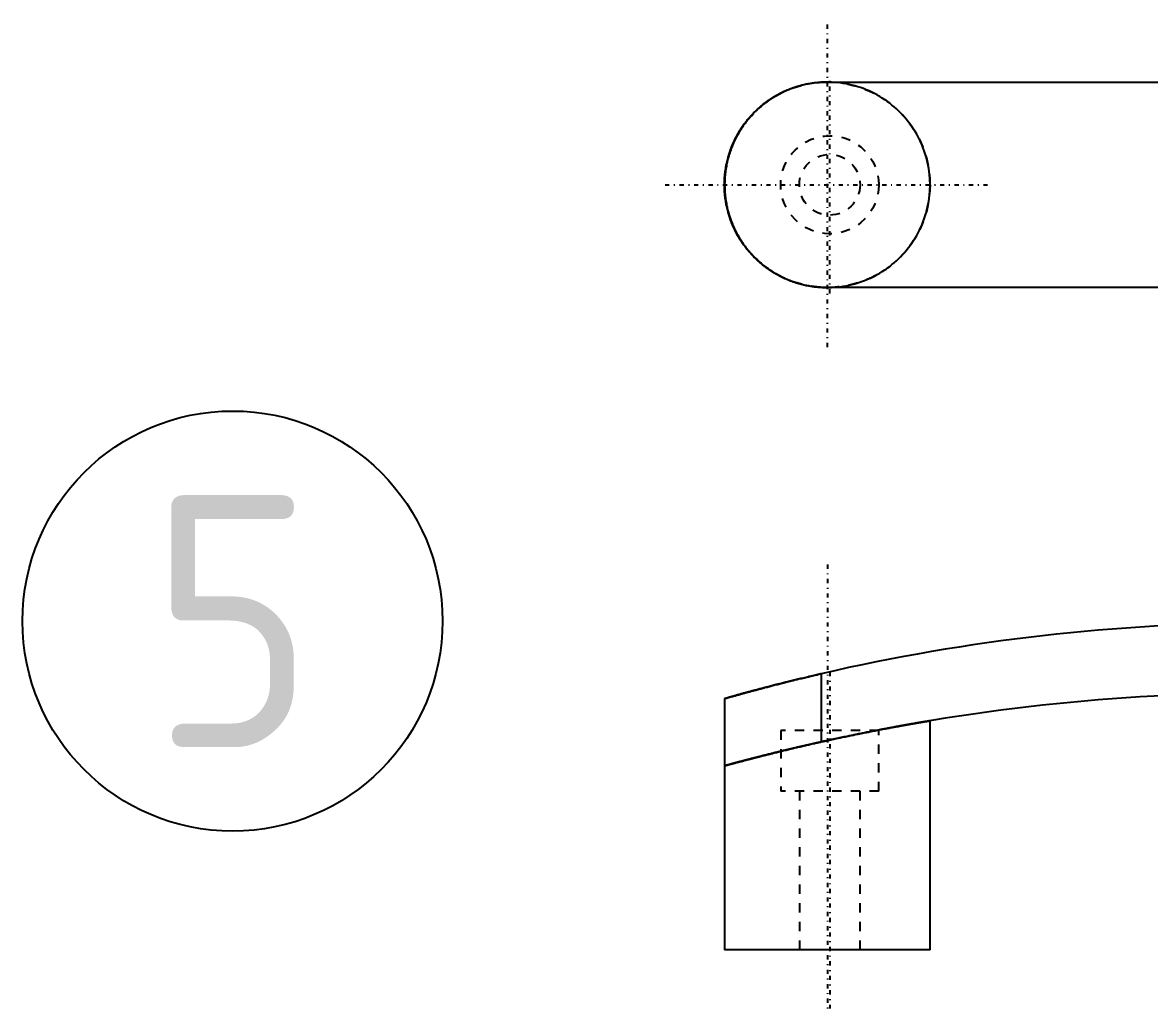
# Model space of a CAD drawing. Header units: millimetres. Extents: x 24815 to 37444, y -10619 to 6020.
# Drawn here: x 28217 to 28337.7, y 3444.5 to 3550.1 of the extents above; entities that cross this region are included whole.
import ezdxf
from ezdxf.enums import TextEntityAlignment as Align

# ---------------------------------------------------------------- set-up
doc = ezdxf.new("R2010")
doc.units = ezdxf.units.MM
doc.linetypes.add('GESTRICHELT', pattern=[2, 1, -1])
doc.linetypes.add('MITTE', pattern=[1.5, 0.45, -0.5, 0.05, -0.5])
doc.styles.get("Standard").update_dxf_attribs({"font": 'ISOCP.SHX', "bigfont": 'WHGTXT.SHX'})

msp = doc.modelspace()

# ---------------------------------------------------------------- linework, layer by layer
at = {"color": 3, "linetype": 'MITTE'}
for p, q in [((28303.17622, 3515.38096), (28303.17622, 3550.14096)), ((28303.42622, 3521.13096), (28303.42622, 3544.39096)), ((28285.79622, 3532.76096), (28320.55622, 3532.76096)), ((28303.17622, 3492.09316), (28303.17622, 3444.54156)), ((28303.42622, 3480.59316), (28303.42622, 3444.54156))]:
    msp.add_line(p, q, dxfattribs=at)
at = {"color": 7, "linetype": 'Continuous'}
for p, q in [((28302.50259, 3543.76096), (28397.84984, 3543.76096)), ((28292.17622, 3531.94837), (28292.17622, 3533.57354)), ((28397.84984, 3521.76096), (28302.50259, 3521.76096)), ((28302.50259, 3480.38751), (28302.50259, 3473.08986)), ((28292.17622, 3477.72911), (28292.17622, 3450.81736)), ((28314.17622, 3450.81736), (28314.17622, 3475.35192)), ((28314.17622, 3450.81736), (28292.17622, 3450.81736))]:
    msp.add_line(p, q, dxfattribs=at)
at = {"color": 2, "linetype": 'GESTRICHELT'}
for p, q in [((28298.17622, 3474.31736), (28298.17622, 3467.81736)), ((28308.67622, 3474.31736), (28298.17622, 3474.31736)), ((28308.67622, 3467.81736), (28308.67622, 3474.31736)), ((28308.67622, 3467.81736), (28298.17622, 3467.81736)), ((28300.17622, 3467.81736), (28300.17622, 3450.81736)), ((28306.67622, 3450.81736), (28306.67622, 3467.81736)), ((28306.67622, 3450.81736), (28300.17622, 3450.81736))]:
    msp.add_line(p, q, dxfattribs=at)
for points in [[(28303.17622, 3543.76096), (28303.10007, 3543.76069), (28302.94725, 3543.75857), (28302.79376, 3543.75431), (28302.71678, 3543.75136), (28302.63967, 3543.74786), (28302.48505, 3543.73922), (28302.32996, 3543.72836), (28302.17447, 3543.71525), (28302.01864, 3543.69988), (28301.86255, 3543.68223), (28301.78441, 3543.67255), (28301.70624, 3543.66229), (28301.54979, 3543.64005), (28301.39326, 3543.6155), (28301.23672, 3543.58862), (28301.08022, 3543.55942), (28300.92382, 3543.52788), (28300.84568, 3543.51124), (28300.76759, 3543.49401), (28300.61159, 3543.45781), (28300.45588, 3543.41928), (28300.37815, 3543.39913), (28300.30052, 3543.37841), (28300.14557, 3543.33522), (28299.99108, 3543.28972), (28299.91404, 3543.26611), (28299.83713, 3543.24191), (28299.68376, 3543.19181), (28299.53104, 3543.13943), (28299.37902, 3543.08478), (28299.22777, 3543.02788), (28299.07733, 3542.96875), (28299.00243, 3542.93836), (28298.92776, 3542.90741), (28298.77909, 3542.84387), (28298.63136, 3542.77815), (28298.48463, 3542.71028), (28298.33895, 3542.64027), (28298.19438, 3542.56816), (28298.12252, 3542.53132), (28298.05095, 3542.49398), (28297.90874, 3542.41775), (28297.76778, 3542.33951), (28297.62812, 3542.2593), (28297.48981, 3542.17716), (28297.35291, 3542.09311), (28297.28499, 3542.05038), (28297.21745, 3542.0072), (28297.08348, 3541.91948), (28296.95104, 3541.82998), (28296.82017, 3541.73874), (28296.69091, 3541.64582), (28296.56331, 3541.55126), (28296.50015, 3541.50338), (28296.43741, 3541.45511), (28296.31323, 3541.35743), (28296.19082, 3541.25826), (28296.07021, 3541.15766), (28295.95145, 3541.05569), (28295.83455, 3540.95241), (28295.77682, 3540.9003), (28295.71956, 3540.84788), (28295.60651, 3540.74215), (28295.49541, 3540.6353), (28295.44061, 3540.58146), (28295.3863, 3540.52737), (28295.27855, 3540.41777), (28295.17178, 3540.30609), (28295.11879, 3540.24947), (28295.06607, 3540.19234), (28294.96149, 3540.07657), (28294.8581, 3539.95879), (28294.75597, 3539.83905), (28294.65516, 3539.71736), (28294.55575, 3539.59378), (28294.50658, 3539.53129), (28294.45778, 3539.46833), (28294.36132, 3539.34105), (28294.26643, 3539.21198), (28294.17317, 3539.08117), (28294.08158, 3538.94864), (28293.99171, 3538.81445), (28293.94744, 3538.74675), (28293.90362, 3538.67864), (28293.81736, 3538.54125), (28293.73296, 3538.40232), (28293.65049, 3538.2619), (28293.56997, 3538.12005), (28293.49145, 3537.97682), (28293.45295, 3537.9047), (28293.41497, 3537.83225), (28293.34057, 3537.6864), (28293.26828, 3537.53932), (28293.19814, 3537.39107), (28293.13018, 3537.2417), (28293.06442, 3537.09127), (28293.03238, 3537.01568), (28293.00091, 3536.93983), (28292.93964, 3536.78742), (28292.88064, 3536.63408), (28292.82394, 3536.47986), (28292.76955, 3536.32483), (28292.7175, 3536.16905), (28292.69235, 3536.0909), (28292.6678, 3536.01258), (28292.62047, 3535.85549), (28292.57552, 3535.69783), (28292.55395, 3535.61881), (28292.53297, 3535.53968), (28292.49282, 3535.38109), (28292.45509, 3535.22214), (28292.43713, 3535.14254), (28292.41977, 3535.06288), (28292.38687, 3534.90339), (28292.35639, 3534.74372), (28292.32833, 3534.58395), (28292.30268, 3534.42413), (28292.27944, 3534.26434), (28292.26872, 3534.18448), (28292.2586, 3534.10465), (28292.24014, 3533.94512), (28292.22407, 3533.78583), (28292.21035, 3533.62684), (28292.19898, 3533.46822), (28292.18993, 3533.31005), (28292.18627, 3533.23115), (28292.18319, 3533.15239), (28292.17872, 3532.99532), (28292.17649, 3532.8389), (28292.17622, 3532.76096)], [(28292.17622, 3533.57354), (28292.18186, 3533.6465), (28292.1946, 3533.79247), (28292.20931, 3533.93846), (28292.2174, 3534.01146), (28292.22598, 3534.08444), (28292.24463, 3534.23038), (28292.26524, 3534.37623), (28292.28783, 3534.52196), (28292.3124, 3534.66753), (28292.33894, 3534.8129), (28292.35295, 3534.8855), (28292.36746, 3534.95803), (28292.39795, 3535.1029), (28292.4304, 3535.24746), (28292.46483, 3535.39167), (28292.50122, 3535.53551), (28292.53956, 3535.67893), (28292.55947, 3535.75048), (28292.57986, 3535.82191), (28292.62211, 3535.9644), (28292.66629, 3536.10639), (28292.68911, 3536.17717), (28292.71241, 3536.24782), (28292.76044, 3536.38867), (28292.8104, 3536.5289), (28292.83609, 3536.59877), (28292.86225, 3536.66847), (28292.916, 3536.80737), (28292.97163, 3536.94554), (28293.02912, 3537.08295), (28293.08847, 3537.21959), (28293.14966, 3537.3554), (28293.18094, 3537.42299), (28293.21267, 3537.49036), (28293.27749, 3537.62444), (28293.3441, 3537.7576), (28293.41249, 3537.88982), (28293.48264, 3538.02106), (28293.55453, 3538.1513), (28293.59113, 3538.21605), (28293.62816, 3538.28053), (28293.7035, 3538.40874), (28293.78056, 3538.53589), (28293.8593, 3538.66195), (28293.93971, 3538.7869), (28294.02177, 3538.91071), (28294.06341, 3538.97217), (28294.10545, 3539.03334), (28294.19073, 3539.15479), (28294.2776, 3539.275), (28294.36602, 3539.39397), (28294.45597, 3539.51165), (28294.54742, 3539.62804), (28294.59371, 3539.68573), (28294.64036, 3539.74309), (28294.73476, 3539.85679), (28294.83058, 3539.96912), (28294.92781, 3540.08004), (28295.02641, 3540.18954), (28295.12636, 3540.2976), (28295.17683, 3540.35108), (28295.22762, 3540.40419), (28295.33017, 3540.5093), (28295.43399, 3540.6129), (28295.48636, 3540.66413), (28295.53903, 3540.71498), (28295.64528, 3540.81551), (28295.75269, 3540.91448), (28295.80682, 3540.96338), (28295.86124, 3541.01188), (28295.97089, 3541.10767), (28296.08161, 3541.20185), (28296.19336, 3541.2944), (28296.30612, 3541.38531), (28296.41984, 3541.47455), (28296.47704, 3541.51854), (28296.53448, 3541.56212), (28296.65002, 3541.648), (28296.76641, 3541.73218), (28296.88361, 3541.81464), (28297.0016, 3541.89539), (28297.12032, 3541.9744), (28297.17995, 3542.01325), (28297.23975, 3542.05167), (28297.35985, 3542.1272), (28297.481, 3542.20123), (28297.60335, 3542.27384), (28297.72688, 3542.34501), (28297.85156, 3542.4147), (28297.91433, 3542.44899), (28297.97738, 3542.48291), (28298.10429, 3542.54959), (28298.23228, 3542.61472), (28298.36131, 3542.67828), (28298.49137, 3542.74024), (28298.62242, 3542.80059), (28298.68831, 3542.83015), (28298.75444, 3542.8593), (28298.88739, 3542.91635), (28299.02126, 3542.97172), (28299.156, 3543.02539), (28299.29159, 3543.07734), (28299.42801, 3543.12755), (28299.49651, 3543.15199), (28299.56522, 3543.176), (28299.70319, 3543.22269), (28299.84189, 3543.26759), (28299.91151, 3543.28936), (28299.9813, 3543.31068), (28300.12139, 3543.35196), (28300.26212, 3543.39141), (28300.33272, 3543.41045), (28300.40347, 3543.42902), (28300.5454, 3543.46477), (28300.68789, 3543.49866), (28300.83089, 3543.53067), (28300.97439, 3543.56079), (28301.11835, 3543.589), (28301.19049, 3543.6024), (28301.26273, 3543.61532), (28301.40751, 3543.63971), (28301.55265, 3543.66218), (28301.69811, 3543.68273), (28301.84387, 3543.70133), (28301.9899, 3543.71799), (28302.063, 3543.7256), (28302.13615, 3543.73271), (28302.28261, 3543.74547), (28302.42923, 3543.75628), (28302.50259, 3543.76096)], [(28303.17622, 3521.76096), (28303.32797, 3521.762), (28303.63362, 3521.77047), (28303.9417, 3521.78762), (28304.09648, 3521.79952), (28304.25168, 3521.81366), (28304.56306, 3521.84873), (28304.8753, 3521.89297), (28305.18789, 3521.94647), (28305.50034, 3522.00928), (28305.81215, 3522.08145), (28305.96766, 3522.12104), (28306.12282, 3522.16296), (28306.43188, 3522.25378), (28306.73882, 3522.35385), (28307.04318, 3522.46306), (28307.34449, 3522.5813), (28307.64235, 3522.70841), (28307.78989, 3522.77526), (28307.93642, 3522.84428), (28308.22626, 3522.98869), (28308.51144, 3523.14142), (28308.65215, 3523.22082), (28308.79155, 3523.3022), (28309.0662, 3523.47074), (28309.33501, 3523.64672), (28309.46711, 3523.7374), (28309.59762, 3523.8298), (28309.85371, 3524.01961), (28310.10294, 3524.21575), (28310.34502, 3524.4178), (28310.57965, 3524.62528), (28310.80657, 3524.83771), (28310.91706, 3524.94563), (28311.02563, 3525.05468), (28311.23942, 3525.27866), (28311.44879, 3525.51081), (28311.65318, 3525.75088), (28311.85208, 3525.9986), (28312.045, 3526.25367), (28312.13907, 3526.38386), (28312.23148, 3526.51577), (28312.41109, 3526.78458), (28312.58345, 3527.05973), (28312.74818, 3527.34085), (28312.90495, 3527.62756), (28313.05344, 3527.91941), (28313.12449, 3528.06714), (28313.19337, 3528.21598), (28313.32449, 3528.51683), (28313.44661, 3528.82154), (28313.55958, 3529.12974), (28313.66324, 3529.44097), (28313.75745, 3529.75472), (28313.80098, 3529.91238), (28313.84212, 3530.07048), (28313.91716, 3530.38773), (28313.98256, 3530.70595), (28314.03831, 3531.02461), (28314.08447, 3531.34319), (28314.1211, 3531.66114), (28314.13587, 3531.81971), (28314.14831, 3531.97791), (28314.16626, 3532.29292), (28314.17512, 3532.60564), (28314.17622, 3532.76096), (28314.17512, 3532.91628), (28314.16626, 3533.22899), (28314.14831, 3533.54401), (28314.13587, 3533.7022), (28314.1211, 3533.86077), (28314.08447, 3534.17872), (28314.03831, 3534.4973), (28313.98256, 3534.81596), (28313.91716, 3535.13418), (28313.84212, 3535.45143), (28313.80098, 3535.60953), (28313.75745, 3535.76719), (28313.66324, 3536.08094), (28313.55958, 3536.39217), (28313.44661, 3536.70038), (28313.32449, 3537.00509), (28313.19337, 3537.30593), (28313.12449, 3537.45478), (28313.05344, 3537.6025), (28312.90495, 3537.89436), (28312.74818, 3538.18106), (28312.58345, 3538.46219), (28312.41109, 3538.73734), (28312.23148, 3539.00614), (28312.13907, 3539.13805), (28312.045, 3539.26824), (28311.85208, 3539.52331), (28311.65318, 3539.77103), (28311.44879, 3540.0111), (28311.23942, 3540.24325), (28311.02563, 3540.46723), (28310.91706, 3540.57629), (28310.80657, 3540.6842), (28310.57965, 3540.89663), (28310.34502, 3541.10412), (28310.10294, 3541.30616), (28309.85371, 3541.5023), (28309.59762, 3541.69211), (28309.46711, 3541.78452), (28309.33501, 3541.87519), (28309.0662, 3542.05117), (28308.79155, 3542.21971), (28308.65215, 3542.30109), (28308.51144, 3542.38049), (28308.22626, 3542.53322), (28307.93642, 3542.67763), (28307.78989, 3542.74665), (28307.64235, 3542.8135), (28307.34449, 3542.94062), (28307.04318, 3543.05885), (28306.73882, 3543.16806), (28306.43188, 3543.26813), (28306.12282, 3543.35895), (28305.96766, 3543.40087), (28305.81215, 3543.44046), (28305.50034, 3543.51263), (28305.18789, 3543.57545), (28304.8753, 3543.62894), (28304.56306, 3543.67318), (28304.25168, 3543.70826), (28304.09648, 3543.72239), (28303.9417, 3543.73429), (28303.63362, 3543.75144), (28303.32797, 3543.75991), (28303.17622, 3543.76096)], [(28292.17622, 3532.76096), (28292.17649, 3532.68301), (28292.17872, 3532.52658), (28292.18319, 3532.36949), (28292.18627, 3532.29071), (28292.18993, 3532.2118), (28292.19899, 3532.05358), (28292.21036, 3531.89492), (28292.22409, 3531.73587), (28292.24017, 3531.57651), (28292.25864, 3531.4169), (28292.26877, 3531.33704), (28292.2795, 3531.25713), (28292.30276, 3531.09726), (28292.32843, 3530.93736), (28292.35652, 3530.7775), (28292.38703, 3530.61774), (28292.41996, 3530.45815), (28292.43734, 3530.37844), (28292.45532, 3530.29879), (28292.49309, 3530.13974), (28292.53328, 3529.98105), (28292.55428, 3529.90187), (28292.57588, 3529.8228), (28292.62087, 3529.66505), (28292.66825, 3529.50786), (28292.69283, 3529.4295), (28292.718, 3529.3513), (28292.77011, 3529.19543), (28292.82456, 3529.04032), (28292.88132, 3528.88603), (28292.94038, 3528.73261), (28293.00171, 3528.58013), (28293.03322, 3528.50425), (28293.06529, 3528.42862), (28293.13111, 3528.27813), (28293.19913, 3528.12871), (28293.26933, 3527.98041), (28293.34168, 3527.83329), (28293.41614, 3527.68741), (28293.45415, 3527.61495), (28293.49267, 3527.54282), (28293.57124, 3527.39958), (28293.6518, 3527.25773), (28293.73432, 3527.11733), (28293.81874, 3526.97843), (28293.90503, 3526.84107), (28293.94886, 3526.77298), (28293.99313, 3526.7053), (28294.08301, 3526.57117), (28294.17459, 3526.43872), (28294.26784, 3526.30798), (28294.36271, 3526.17901), (28294.45912, 3526.05184), (28294.50789, 3525.98895), (28294.55703, 3525.92651), (28294.65637, 3525.80306), (28294.75709, 3525.68153), (28294.85911, 3525.56195), (28294.96237, 3525.44435), (28295.06681, 3525.32877), (28295.11944, 3525.27174), (28295.17235, 3525.21523), (28295.27892, 3525.10376), (28295.3865, 3524.99434), (28295.44091, 3524.94015), (28295.49582, 3524.88622), (28295.60712, 3524.77918), (28295.72037, 3524.6733), (28295.77771, 3524.6208), (28295.83553, 3524.56862), (28295.95259, 3524.46522), (28296.07151, 3524.36315), (28296.19226, 3524.26247), (28296.3148, 3524.16323), (28296.43909, 3524.06549), (28296.50188, 3524.0172), (28296.5651, 3523.96931), (28296.69279, 3523.87472), (28296.82212, 3523.78179), (28296.95306, 3523.69055), (28297.08555, 3523.60105), (28297.21957, 3523.51334), (28297.28714, 3523.47017), (28297.35507, 3523.42746), (28297.49199, 3523.34344), (28297.63031, 3523.26133), (28297.76997, 3523.18116), (28297.91093, 3523.10297), (28298.05313, 3523.02679), (28298.12468, 3522.98947), (28298.19653, 3522.95266), (28298.34107, 3522.88061), (28298.48671, 3522.81066), (28298.63339, 3522.74284), (28298.78106, 3522.67718), (28298.92967, 3522.6137), (28299.00431, 3522.58279), (28299.07917, 3522.55242), (28299.22955, 3522.49335), (28299.38073, 3522.43651), (28299.53267, 3522.38191), (28299.68531, 3522.32958), (28299.83859, 3522.27953), (28299.91546, 3522.25537), (28299.99246, 3522.23177), (28300.14686, 3522.18632), (28300.30172, 3522.14318), (28300.37931, 3522.12248), (28300.45699, 3522.10235), (28300.61261, 3522.06386), (28300.76852, 3522.02769), (28300.84656, 3522.01048), (28300.92465, 3521.99386), (28301.08096, 3521.96235), (28301.23737, 3521.93317), (28301.39383, 3521.90632), (28301.55028, 3521.88179), (28301.70665, 3521.85956), (28301.78479, 3521.84931), (28301.86288, 3521.83964), (28302.01891, 3521.82201), (28302.17468, 3521.80665), (28302.33011, 3521.79355), (28302.48515, 3521.78269), (28302.63973, 3521.77405), (28302.71683, 3521.77055), (28302.79379, 3521.76761), (28302.94726, 3521.76334), (28303.10007, 3521.76122), (28303.17622, 3521.76096)], [(28302.50259, 3521.76096), (28302.42923, 3521.76563), (28302.28261, 3521.77644), (28302.13615, 3521.7892), (28302.063, 3521.79632), (28301.9899, 3521.80392), (28301.84387, 3521.82058), (28301.69811, 3521.83919), (28301.55265, 3521.85973), (28301.40751, 3521.8822), (28301.26273, 3521.9066), (28301.19049, 3521.91951), (28301.11835, 3521.93291), (28300.97439, 3521.96113), (28300.83089, 3521.99125), (28300.68789, 3522.02325), (28300.5454, 3522.05714), (28300.40347, 3522.09289), (28300.33272, 3522.11146), (28300.26212, 3522.1305), (28300.12139, 3522.16995), (28299.9813, 3522.21123), (28299.91151, 3522.23255), (28299.84189, 3522.25433), (28299.70319, 3522.29923), (28299.56522, 3522.34591), (28299.49651, 3522.36992), (28299.42801, 3522.39437), (28299.29159, 3522.44458), (28299.156, 3522.49653), (28299.02126, 3522.55019), (28298.88739, 3522.60556), (28298.75444, 3522.66261), (28298.68831, 3522.69176), (28298.62242, 3522.72132), (28298.49137, 3522.78167), (28298.36131, 3522.84363), (28298.23228, 3522.9072), (28298.10429, 3522.97233), (28297.97738, 3523.03901), (28297.91433, 3523.07292), (28297.85156, 3523.10721), (28297.72688, 3523.17691), (28297.60335, 3523.24807), (28297.481, 3523.32069), (28297.35985, 3523.39472), (28297.23975, 3523.47025), (28297.17995, 3523.50866), (28297.12032, 3523.54751), (28297.0016, 3523.62653), (28296.88361, 3523.70727), (28296.76641, 3523.78974), (28296.65002, 3523.87391), (28296.53448, 3523.95979), (28296.47704, 3524.00337), (28296.41984, 3524.04736), (28296.30612, 3524.13661), (28296.19336, 3524.22751), (28296.08161, 3524.32006), (28295.97089, 3524.41424), (28295.86124, 3524.51004), (28295.80682, 3524.55853), (28295.75269, 3524.60743), (28295.64528, 3524.7064), (28295.53903, 3524.80694), (28295.48636, 3524.85778), (28295.43399, 3524.90901), (28295.33017, 3525.01261), (28295.22762, 3525.11772), (28295.17683, 3525.17083), (28295.12636, 3525.22431), (28295.02641, 3525.33237), (28294.92781, 3525.44187), (28294.83058, 3525.55279), (28294.73476, 3525.66512), (28294.64036, 3525.77882), (28294.59371, 3525.83618), (28294.54742, 3525.89388), (28294.45597, 3526.01026), (28294.36602, 3526.12795), (28294.2776, 3526.24691), (28294.19073, 3526.36713), (28294.10545, 3526.48857), (28294.06341, 3526.54974), (28294.02177, 3526.61121), (28293.93971, 3526.73501), (28293.8593, 3526.85996), (28293.78056, 3526.98603), (28293.7035, 3527.11317), (28293.62816, 3527.24138), (28293.59113, 3527.30587), (28293.55453, 3527.37061), (28293.48264, 3527.50085), (28293.41249, 3527.63209), (28293.3441, 3527.76431), (28293.27749, 3527.89748), (28293.21267, 3528.03155), (28293.18094, 3528.09893), (28293.14966, 3528.16651), (28293.08847, 3528.30233), (28293.02912, 3528.43896), (28292.97163, 3528.57638), (28292.916, 3528.71455), (28292.86225, 3528.85344), (28292.83609, 3528.92314), (28292.8104, 3528.99302), (28292.76044, 3529.13325), (28292.71241, 3529.27409), (28292.68911, 3529.34474), (28292.66629, 3529.41553), (28292.62211, 3529.55751), (28292.57986, 3529.7), (28292.55947, 3529.77143), (28292.53956, 3529.84298), (28292.50122, 3529.9864), (28292.46483, 3530.13024), (28292.4304, 3530.27445), (28292.39795, 3530.41901), (28292.36746, 3530.56388), (28292.35295, 3530.63641), (28292.33894, 3530.70902), (28292.3124, 3530.85439), (28292.28783, 3530.99995), (28292.26524, 3531.14568), (28292.24463, 3531.29153), (28292.22598, 3531.43747), (28292.2174, 3531.51046), (28292.20931, 3531.58345), (28292.1946, 3531.72944), (28292.18186, 3531.87541), (28292.17622, 3531.94837)], [(28292.17622, 3477.72911), (28292.18183, 3477.7307), (28292.19453, 3477.73432), (28292.20921, 3477.73849), (28292.21729, 3477.74079), (28292.22588, 3477.74322), (28292.24454, 3477.74853), (28292.2652, 3477.7544), (28292.28788, 3477.76084), (28292.31258, 3477.76784), (28292.3393, 3477.77542), (28292.35342, 3477.77942), (28292.36804, 3477.78357), (28292.3988, 3477.79229), (28292.43159, 3477.80157), (28292.4664, 3477.81142), (28292.50322, 3477.82183), (28292.54205, 3477.83281), (28292.56222, 3477.83851), (28292.58289, 3477.84434), (28292.62572, 3477.85643), (28292.67054, 3477.86906), (28292.69369, 3477.87558), (28292.71732, 3477.88224), (28292.76607, 3477.89596), (28292.81676, 3477.91021), (28292.84283, 3477.91754), (28292.86937, 3477.92499), (28292.9239, 3477.94029), (28292.98032, 3477.95611), (28293.03861, 3477.97243), (28293.09877, 3477.98926), (28293.16077, 3478.00658), (28293.19246, 3478.01543), (28293.2246, 3478.0244), (28293.29022, 3478.04268), (28293.35761, 3478.06144), (28293.42674, 3478.08066), (28293.49758, 3478.10033), (28293.57011, 3478.12044), (28293.607, 3478.13066), (28293.64429, 3478.14098), (28293.72009, 3478.16194), (28293.79748, 3478.1833), (28293.87641, 3478.20506), (28293.95686, 3478.2272), (28294.03878, 3478.24972), (28294.08029, 3478.26111), (28294.12214, 3478.27259), (28294.2069, 3478.29581), (28294.29302, 3478.31936), (28294.38045, 3478.34323), (28294.46916, 3478.36741), (28294.55908, 3478.39188), (28294.60449, 3478.40422), (28294.65019, 3478.41663), (28294.74242, 3478.44164), (28294.83574, 3478.46689), (28294.93008, 3478.49238), (28295.0254, 3478.51809), (28295.12165, 3478.54399), (28295.1701, 3478.55702), (28295.21877, 3478.57009), (28295.3167, 3478.59635), (28295.41577, 3478.62286), (28295.46593, 3478.63627), (28295.5165, 3478.64977), (28295.61886, 3478.67706), (28295.72283, 3478.70472), (28295.77542, 3478.71869), (28295.8284, 3478.73274), (28295.93554, 3478.76113), (28296.04422, 3478.78986), (28296.15442, 3478.81893), (28296.26611, 3478.84834), (28296.37927, 3478.87806), (28296.4364, 3478.89303), (28296.49387, 3478.90809), (28296.60988, 3478.93842), (28296.72727, 3478.96904), (28296.84601, 3478.99994), (28296.96607, 3479.0311), (28297.08742, 3479.06253), (28297.14857, 3479.07834), (28297.21003, 3479.0942), (28297.33386, 3479.12612), (28297.45889, 3479.15826), (28297.58507, 3479.19061), (28297.71238, 3479.22317), (28297.84077, 3479.25592), (28297.90537, 3479.27236), (28297.97022, 3479.28885), (28298.10068, 3479.32195), (28298.23211, 3479.35522), (28298.36448, 3479.38862), (28298.49775, 3479.42217), (28298.63188, 3479.45583), (28298.69925, 3479.47271), (28298.76682, 3479.48961), (28298.90254, 3479.52349), (28299.03901, 3479.55746), (28299.17621, 3479.59151), (28299.31409, 3479.62563), (28299.45262, 3479.65982), (28299.52211, 3479.67693), (28299.59175, 3479.69405), (28299.73143, 3479.72832), (28299.87164, 3479.76262), (28299.94192, 3479.77977), (28300.01231, 3479.79693), (28300.15341, 3479.83124), (28300.29489, 3479.86554), (28300.36576, 3479.88269), (28300.43671, 3479.89982), (28300.57882, 3479.93407), (28300.72117, 3479.96827), (28300.86373, 3480.00242), (28301.00644, 3480.0365), (28301.14926, 3480.0705), (28301.2207, 3480.08747), (28301.29215, 3480.10441), (28301.43505, 3480.13822), (28301.57793, 3480.17192), (28301.72073, 3480.2055), (28301.8634, 3480.23895), (28302.0059, 3480.27225), (28302.07707, 3480.28884), (28302.14818, 3480.30539), (28302.29019, 3480.33837), (28302.43188, 3480.37118), (28302.50259, 3480.38751)], [(28303.17622, 3473.23828), (28303.252, 3473.25483), (28303.40413, 3473.28799), (28303.55696, 3473.32119), (28303.63362, 3473.33779), (28303.71043, 3473.35441), (28303.86448, 3473.38763), (28304.01903, 3473.42086), (28304.17404, 3473.45406), (28304.32942, 3473.48723), (28304.48511, 3473.52034), (28304.56306, 3473.53688), (28304.64106, 3473.55339), (28304.79718, 3473.58636), (28304.95343, 3473.61924), (28305.10974, 3473.65201), (28305.26604, 3473.68466), (28305.42227, 3473.71718), (28305.50034, 3473.73339), (28305.57837, 3473.74956), (28305.73428, 3473.78178), (28305.88994, 3473.81382), (28305.96766, 3473.82978), (28306.04529, 3473.84569), (28306.20026, 3473.87736), (28306.35479, 3473.90883), (28306.43188, 3473.92449), (28306.50883, 3473.94009), (28306.66231, 3473.97111), (28306.81517, 3474.0019), (28306.96736, 3474.03244), (28307.11881, 3474.06272), (28307.26947, 3474.09273), (28307.34449, 3474.10764), (28307.41929, 3474.12247), (28307.56823, 3474.15193), (28307.71624, 3474.18109), (28307.86328, 3474.20996), (28308.00929, 3474.23853), (28308.15422, 3474.26678), (28308.22626, 3474.28079), (28308.298, 3474.29471), (28308.4406, 3474.32231), (28308.58196, 3474.34957), (28308.72202, 3474.3765), (28308.86074, 3474.40306), (28308.99807, 3474.42928), (28309.0662, 3474.44225), (28309.13397, 3474.45513), (28309.26837, 3474.48061), (28309.40126, 3474.50571), (28309.53257, 3474.53044), (28309.66227, 3474.55478), (28309.79032, 3474.57873), (28309.85371, 3474.59056), (28309.91667, 3474.60229), (28310.0413, 3474.62545), (28310.16415, 3474.6482), (28310.28519, 3474.67056), (28310.40438, 3474.6925), (28310.5217, 3474.71403), (28310.57965, 3474.72464), (28310.63711, 3474.73515), (28310.75057, 3474.75585), (28310.86206, 3474.77613), (28310.91706, 3474.78611), (28310.97155, 3474.79598), (28311.07946, 3474.8155), (28311.18637, 3474.83478), (28311.23942, 3474.84432), (28311.2922, 3474.85381), (28311.39689, 3474.87258), (28311.50037, 3474.89109), (28311.60257, 3474.90931), (28311.70344, 3474.92725), (28311.80289, 3474.94489), (28311.85208, 3474.9536), (28311.90089, 3474.96223), (28311.99735, 3474.97925), (28312.09224, 3474.99595), (28312.18548, 3475.01232), (28312.27704, 3475.02835), (28312.36685, 3475.04404), (28312.41109, 3475.05175), (28312.45488, 3475.05937), (28312.54106, 3475.07436), (28312.62536, 3475.08898), (28312.70773, 3475.10323), (28312.78813, 3475.11711), (28312.86652, 3475.13061), (28312.90495, 3475.13722), (28312.94286, 3475.14374), (28313.01711, 3475.15647), (28313.08923, 3475.16882), (28313.1592, 3475.18077), (28313.22698, 3475.19233), (28313.29254, 3475.20349), (28313.32449, 3475.20892), (28313.35587, 3475.21425), (28313.41693, 3475.22461), (28313.47572, 3475.23456), (28313.53221, 3475.24411), (28313.58638, 3475.25326), (28313.63821, 3475.26199), (28313.66324, 3475.26621), (28313.68769, 3475.27032), (28313.73479, 3475.27824), (28313.77952, 3475.28575), (28313.80098, 3475.28935), (28313.82185, 3475.29284), (28313.86178, 3475.29953), (28313.8993, 3475.30581), (28313.91716, 3475.30879), (28313.93441, 3475.31167), (28313.96711, 3475.31713), (28313.9974, 3475.32218), (28314.02528, 3475.32683), (28314.05075, 3475.33107), (28314.07383, 3475.33491), (28314.08447, 3475.33668), (28314.09452, 3475.33835), (28314.11283, 3475.3414), (28314.12878, 3475.34405), (28314.14238, 3475.34631), (28314.15366, 3475.34818), (28314.16263, 3475.34967), (28314.16626, 3475.35027), (28314.16932, 3475.35078), (28314.17375, 3475.35151), (28314.17595, 3475.35188), (28314.17622, 3475.35192)], [(28314.17622, 3475.35192), (28314.17595, 3475.35188), (28314.17375, 3475.35151), (28314.16932, 3475.35078), (28314.16626, 3475.35027), (28314.16263, 3475.34967), (28314.15366, 3475.34818), (28314.14238, 3475.34631), (28314.12878, 3475.34405), (28314.11283, 3475.3414), (28314.09452, 3475.33835), (28314.08447, 3475.33668), (28314.07383, 3475.33491), (28314.05075, 3475.33107), (28314.02528, 3475.32683), (28313.9974, 3475.32218), (28313.96711, 3475.31713), (28313.93441, 3475.31167), (28313.91716, 3475.30879), (28313.8993, 3475.30581), (28313.86178, 3475.29953), (28313.82185, 3475.29284), (28313.80098, 3475.28935), (28313.77952, 3475.28575), (28313.73479, 3475.27824), (28313.68769, 3475.27032), (28313.66324, 3475.26621), (28313.63821, 3475.26199), (28313.58638, 3475.25326), (28313.53221, 3475.24411), (28313.47572, 3475.23456), (28313.41693, 3475.22461), (28313.35587, 3475.21425), (28313.32449, 3475.20892), (28313.29254, 3475.20349), (28313.22698, 3475.19233), (28313.1592, 3475.18077), (28313.08923, 3475.16882), (28313.01711, 3475.15647), (28312.94286, 3475.14374), (28312.90495, 3475.13722), (28312.86652, 3475.13061), (28312.78813, 3475.11711), (28312.70773, 3475.10323), (28312.62536, 3475.08898), (28312.54106, 3475.07436), (28312.45488, 3475.05937), (28312.41109, 3475.05175), (28312.36685, 3475.04404), (28312.27704, 3475.02835), (28312.18548, 3475.01232), (28312.09224, 3474.99595), (28311.99735, 3474.97925), (28311.90089, 3474.96223), (28311.85208, 3474.9536), (28311.80289, 3474.94489), (28311.70344, 3474.92725), (28311.60257, 3474.90931), (28311.50037, 3474.89109), (28311.39689, 3474.87258), (28311.2922, 3474.85381), (28311.23942, 3474.84432), (28311.18637, 3474.83478), (28311.07946, 3474.8155), (28310.97155, 3474.79598), (28310.91706, 3474.78611), (28310.86206, 3474.77613), (28310.75057, 3474.75585), (28310.63711, 3474.73515), (28310.57965, 3474.72464), (28310.5217, 3474.71403), (28310.40438, 3474.6925), (28310.28519, 3474.67056), (28310.16415, 3474.6482), (28310.0413, 3474.62545), (28309.91667, 3474.60229), (28309.85371, 3474.59056), (28309.79032, 3474.57873), (28309.66227, 3474.55478), (28309.53257, 3474.53044), (28309.40126, 3474.50571), (28309.26837, 3474.48061), (28309.13397, 3474.45513), (28309.0662, 3474.44225), (28308.99807, 3474.42928), (28308.86074, 3474.40306), (28308.72202, 3474.3765), (28308.58196, 3474.34957), (28308.4406, 3474.32231), (28308.298, 3474.29471), (28308.22626, 3474.28079), (28308.15422, 3474.26678), (28308.00929, 3474.23853), (28307.86328, 3474.20996), (28307.71624, 3474.18109), (28307.56823, 3474.15193), (28307.41929, 3474.12247), (28307.34449, 3474.10764), (28307.26947, 3474.09273), (28307.11881, 3474.06272), (28306.96736, 3474.03244), (28306.81517, 3474.0019), (28306.66231, 3473.97111), (28306.50883, 3473.94009), (28306.43188, 3473.92449), (28306.35479, 3473.90883), (28306.20026, 3473.87736), (28306.04529, 3473.84569), (28305.96766, 3473.82978), (28305.88994, 3473.81382), (28305.73428, 3473.78178), (28305.57837, 3473.74956), (28305.50034, 3473.73339), (28305.42227, 3473.71718), (28305.26604, 3473.68466), (28305.10974, 3473.65201), (28304.95343, 3473.61924), (28304.79718, 3473.58636), (28304.64106, 3473.55339), (28304.56306, 3473.53688), (28304.48511, 3473.52034), (28304.32942, 3473.48723), (28304.17404, 3473.45406), (28304.01903, 3473.42086), (28303.86448, 3473.38763), (28303.71043, 3473.35441), (28303.63362, 3473.33779), (28303.55696, 3473.32119), (28303.40413, 3473.28799), (28303.252, 3473.25483), (28303.17622, 3473.23828)], [(28292.17622, 3470.53423), (28292.17649, 3470.53431), (28292.17872, 3470.53491), (28292.18319, 3470.53614), (28292.18627, 3470.53698), (28292.18993, 3470.53798), (28292.19899, 3470.54045), (28292.21036, 3470.54356), (28292.22409, 3470.54731), (28292.24017, 3470.5517), (28292.25864, 3470.55674), (28292.26877, 3470.5595), (28292.2795, 3470.56243), (28292.30276, 3470.56877), (28292.32843, 3470.57577), (28292.35652, 3470.58343), (28292.38703, 3470.59173), (28292.41996, 3470.6007), (28292.43734, 3470.60542), (28292.45532, 3470.61031), (28292.49309, 3470.62058), (28292.53328, 3470.6315), (28292.55428, 3470.6372), (28292.57588, 3470.64306), (28292.62087, 3470.65526), (28292.66825, 3470.66809), (28292.69283, 3470.67475), (28292.718, 3470.68156), (28292.77011, 3470.69565), (28292.82456, 3470.71036), (28292.88132, 3470.72568), (28292.94038, 3470.7416), (28293.00171, 3470.75812), (28293.03322, 3470.7666), (28293.06529, 3470.77522), (28293.13111, 3470.7929), (28293.19913, 3470.81115), (28293.26933, 3470.82996), (28293.34168, 3470.84932), (28293.41614, 3470.86922), (28293.45415, 3470.87937), (28293.49267, 3470.88964), (28293.57124, 3470.91058), (28293.6518, 3470.93201), (28293.73432, 3470.95393), (28293.81874, 3470.97632), (28293.90503, 3470.99917), (28293.94886, 3471.01076), (28293.99313, 3471.02246), (28294.08301, 3471.04618), (28294.17459, 3471.07031), (28294.26784, 3471.09484), (28294.36271, 3471.11974), (28294.45912, 3471.145), (28294.50789, 3471.15776), (28294.55703, 3471.17061), (28294.65637, 3471.19654), (28294.75709, 3471.22279), (28294.85911, 3471.24932), (28294.96237, 3471.27612), (28295.06681, 3471.30317), (28295.11944, 3471.31678), (28295.17235, 3471.33045), (28295.27892, 3471.35794), (28295.3865, 3471.38563), (28295.44091, 3471.39961), (28295.49582, 3471.41371), (28295.60712, 3471.44224), (28295.72037, 3471.4712), (28295.77771, 3471.48584), (28295.83553, 3471.50059), (28295.95259, 3471.5304), (28296.07151, 3471.5606), (28296.19226, 3471.5912), (28296.3148, 3471.62218), (28296.43909, 3471.65353), (28296.50188, 3471.66934), (28296.5651, 3471.68523), (28296.69279, 3471.71727), (28296.82212, 3471.74965), (28296.95306, 3471.78234), (28297.08555, 3471.81533), (28297.21957, 3471.84861), (28297.28714, 3471.86535), (28297.35507, 3471.88217), (28297.49199, 3471.91599), (28297.63031, 3471.95005), (28297.76997, 3471.98436), (28297.91093, 3472.01888), (28298.05313, 3472.05361), (28298.12468, 3472.07105), (28298.19653, 3472.08853), (28298.34107, 3472.12362), (28298.48671, 3472.15888), (28298.63339, 3472.19428), (28298.78106, 3472.22981), (28298.92967, 3472.26546), (28299.00431, 3472.28333), (28299.07917, 3472.30122), (28299.22955, 3472.33707), (28299.38073, 3472.373), (28299.53267, 3472.409), (28299.68531, 3472.44505), (28299.83859, 3472.48114), (28299.91546, 3472.49919), (28299.99246, 3472.51725), (28300.14686, 3472.55336), (28300.30172, 3472.58946), (28300.37931, 3472.60751), (28300.45699, 3472.62555), (28300.61261, 3472.66159), (28300.76852, 3472.69758), (28300.84656, 3472.71555), (28300.92465, 3472.73351), (28301.08096, 3472.76935), (28301.23737, 3472.8051), (28301.39383, 3472.84074), (28301.55028, 3472.87625), (28301.70665, 3472.91163), (28301.78479, 3472.92926), (28301.86288, 3472.94686), (28302.01891, 3472.98192), (28302.17468, 3473.01681), (28302.33011, 3473.0515), (28302.48515, 3473.08599), (28302.63973, 3473.12025), (28302.71683, 3473.1373), (28302.79379, 3473.15429), (28302.94726, 3473.18808), (28303.10007, 3473.22161), (28303.17622, 3473.23828)], [(28303.17622, 3473.23828), (28303.10007, 3473.22161), (28302.94725, 3473.18808), (28302.79376, 3473.15428), (28302.71678, 3473.13729), (28302.63967, 3473.12024), (28302.48505, 3473.08596), (28302.32996, 3473.05147), (28302.17447, 3473.01676), (28302.01864, 3472.98186), (28301.86255, 3472.94678), (28301.78441, 3472.92918), (28301.70624, 3472.91154), (28301.54979, 3472.87614), (28301.39326, 3472.84061), (28301.23672, 3472.80495), (28301.08022, 3472.76918), (28300.92382, 3472.73332), (28300.84568, 3472.71535), (28300.76759, 3472.69737), (28300.61159, 3472.66136), (28300.45588, 3472.62529), (28300.37815, 3472.60724), (28300.30052, 3472.58919), (28300.14557, 3472.55306), (28299.99108, 3472.51692), (28299.91404, 3472.49886), (28299.83713, 3472.48079), (28299.68376, 3472.44469), (28299.53104, 3472.40862), (28299.37902, 3472.3726), (28299.22777, 3472.33665), (28299.07733, 3472.30078), (28299.00243, 3472.28288), (28298.92776, 3472.26501), (28298.77909, 3472.22934), (28298.63136, 3472.19379), (28298.48463, 3472.15838), (28298.33895, 3472.12311), (28298.19438, 3472.088), (28298.12252, 3472.07052), (28298.05095, 3472.05308), (28297.90874, 3472.01834), (28297.76778, 3471.98382), (28297.62812, 3471.94951), (28297.48981, 3471.91545), (28297.35291, 3471.88163), (28297.28499, 3471.86482), (28297.21745, 3471.84808), (28297.08348, 3471.81481), (28296.95104, 3471.78183), (28296.82017, 3471.74916), (28296.69091, 3471.7168), (28296.56331, 3471.68478), (28296.50015, 3471.6689), (28296.43741, 3471.65311), (28296.31323, 3471.62179), (28296.19082, 3471.59084), (28296.07021, 3471.56027), (28295.95145, 3471.5301), (28295.83455, 3471.50034), (28295.77682, 3471.48562), (28295.71956, 3471.471), (28295.60651, 3471.44208), (28295.49541, 3471.41361), (28295.44061, 3471.39954), (28295.3863, 3471.38558), (28295.27855, 3471.35784), (28295.17178, 3471.3303), (28295.11879, 3471.31661), (28295.06607, 3471.30297), (28294.96149, 3471.27589), (28294.8581, 3471.24905), (28294.75597, 3471.22249), (28294.65516, 3471.19623), (28294.55575, 3471.17028), (28294.50658, 3471.15742), (28294.45778, 3471.14465), (28294.36132, 3471.11938), (28294.26643, 3471.09447), (28294.17317, 3471.06994), (28294.08158, 3471.04581), (28293.99171, 3471.02209), (28293.94744, 3471.01039), (28293.90362, 3470.9988), (28293.81736, 3470.97596), (28293.73296, 3470.95357), (28293.65049, 3470.93166), (28293.56997, 3470.91024), (28293.49145, 3470.88932), (28293.45295, 3470.87905), (28293.41497, 3470.86891), (28293.34057, 3470.84903), (28293.26828, 3470.82968), (28293.19814, 3470.81089), (28293.13018, 3470.79265), (28293.06442, 3470.77499), (28293.03238, 3470.76637), (28293.00091, 3470.7579), (28292.93964, 3470.7414), (28292.88064, 3470.7255), (28292.82394, 3470.71019), (28292.76955, 3470.6955), (28292.7175, 3470.68142), (28292.69235, 3470.67462), (28292.6678, 3470.66797), (28292.62047, 3470.65515), (28292.57552, 3470.64296), (28292.55395, 3470.63711), (28292.53297, 3470.63141), (28292.49282, 3470.62051), (28292.45509, 3470.61025), (28292.43713, 3470.60537), (28292.41977, 3470.60065), (28292.38687, 3470.59169), (28292.35639, 3470.58339), (28292.32833, 3470.57575), (28292.30268, 3470.56875), (28292.27944, 3470.56241), (28292.26872, 3470.55949), (28292.2586, 3470.55673), (28292.24014, 3470.55169), (28292.22407, 3470.5473), (28292.21035, 3470.54356), (28292.19898, 3470.54045), (28292.18993, 3470.53798), (28292.18627, 3470.53698), (28292.18319, 3470.53614), (28292.17872, 3470.53491), (28292.17649, 3470.53431), (28292.17622, 3470.53423)], [(28292.17622, 3470.53423), (28292.18186, 3470.53577), (28292.1946, 3470.53925), (28292.20931, 3470.54327), (28292.2174, 3470.54548), (28292.22598, 3470.54783), (28292.24463, 3470.55292), (28292.26524, 3470.55854), (28292.28783, 3470.5647), (28292.3124, 3470.5714), (28292.33894, 3470.57864), (28292.35295, 3470.58245), (28292.36746, 3470.58641), (28292.39795, 3470.59471), (28292.4304, 3470.60354), (28292.46483, 3470.6129), (28292.50122, 3470.62279), (28292.53956, 3470.6332), (28292.55947, 3470.6386), (28292.57986, 3470.64414), (28292.62211, 3470.65559), (28292.66629, 3470.66756), (28292.68911, 3470.67374), (28292.71241, 3470.68005), (28292.76044, 3470.69304), (28292.8104, 3470.70654), (28292.83609, 3470.71348), (28292.86225, 3470.72054), (28292.916, 3470.73503), (28292.97163, 3470.75002), (28293.02912, 3470.76549), (28293.08847, 3470.78145), (28293.14966, 3470.79788), (28293.18094, 3470.80627), (28293.21267, 3470.81478), (28293.27749, 3470.83215), (28293.3441, 3470.84997), (28293.41249, 3470.86825), (28293.48264, 3470.88697), (28293.55453, 3470.90613), (28293.59113, 3470.91587), (28293.62816, 3470.92573), (28293.7035, 3470.94575), (28293.78056, 3470.9662), (28293.8593, 3470.98707), (28293.93971, 3471.00835), (28294.02177, 3471.03003), (28294.06341, 3471.04101), (28294.10545, 3471.0521), (28294.19073, 3471.07456), (28294.2776, 3471.0974), (28294.36602, 3471.12061), (28294.45597, 3471.14418), (28294.54742, 3471.1681), (28294.59371, 3471.18019), (28294.64036, 3471.19237), (28294.73476, 3471.21697), (28294.83058, 3471.2419), (28294.92781, 3471.26715), (28295.02641, 3471.29271), (28295.12636, 3471.31856), (28295.17683, 3471.3316), (28295.22762, 3471.34471), (28295.33017, 3471.37114), (28295.43399, 3471.39783), (28295.48636, 3471.41128), (28295.53903, 3471.42479), (28295.64528, 3471.45201), (28295.75269, 3471.47946), (28295.80682, 3471.49327), (28295.86124, 3471.50714), (28295.97089, 3471.53505), (28296.08161, 3471.56317), (28296.19336, 3471.59148), (28296.30612, 3471.61999), (28296.41984, 3471.64868), (28296.47704, 3471.66309), (28296.53448, 3471.67754), (28296.65002, 3471.70655), (28296.76641, 3471.73571), (28296.88361, 3471.76501), (28297.0016, 3471.79443), (28297.12032, 3471.82397), (28297.17995, 3471.83878), (28297.23975, 3471.85361), (28297.35985, 3471.88335), (28297.481, 3471.91327), (28297.60335, 3471.94342), (28297.72688, 3471.97378), (28297.85156, 3472.00435), (28297.91433, 3472.01971), (28297.97738, 3472.03512), (28298.10429, 3472.06608), (28298.23228, 3472.09722), (28298.36131, 3472.12853), (28298.49137, 3472.16001), (28298.62242, 3472.19164), (28298.68831, 3472.20751), (28298.75444, 3472.22342), (28298.88739, 3472.25533), (28299.02126, 3472.28738), (28299.156, 3472.31955), (28299.29159, 3472.35183), (28299.42801, 3472.38422), (28299.49651, 3472.40045), (28299.56522, 3472.4167), (28299.70319, 3472.44927), (28299.84189, 3472.48191), (28299.91151, 3472.49826), (28299.9813, 3472.51463), (28300.12139, 3472.54741), (28300.26212, 3472.58024), (28300.33272, 3472.59668), (28300.40347, 3472.61312), (28300.5454, 3472.64604), (28300.68789, 3472.67898), (28300.83089, 3472.71195), (28300.97439, 3472.74493), (28301.11835, 3472.77791), (28301.19049, 3472.7944), (28301.26273, 3472.81088), (28301.40751, 3472.84385), (28301.55265, 3472.87679), (28301.69811, 3472.9097), (28301.84387, 3472.94258), (28301.9899, 3472.97541), (28302.063, 3472.99181), (28302.13615, 3473.00819), (28302.28261, 3473.04091), (28302.42923, 3473.07356), (28302.50259, 3473.08986)]]:
    msp.add_lwpolyline(points, dxfattribs=at)
at = {"color": 7, "linetype": 'Continuous'}
for points in [[(28292.17622, 3533.57354), (28292.18183, 3533.64621), (28292.19453, 3533.79175), (28292.20921, 3533.93756), (28292.21729, 3534.01054), (28292.22588, 3534.08357), (28292.24454, 3534.22972), (28292.2652, 3534.37598), (28292.28788, 3534.52227), (28292.31258, 3534.66856), (28292.3393, 3534.81478), (28292.35342, 3534.88785), (28292.36804, 3534.96089), (28292.3988, 3535.10684), (28292.43159, 3535.25257), (28292.4664, 3535.39804), (28292.50322, 3535.5432), (28292.54205, 3535.68799), (28292.56222, 3535.76024), (28292.58289, 3535.83237), (28292.62572, 3535.97629), (28292.67054, 3536.11969), (28292.69369, 3536.19118), (28292.71732, 3536.26253), (28292.76607, 3536.40476), (28292.81676, 3536.54633), (28292.84283, 3536.61686), (28292.86937, 3536.6872), (28292.9239, 3536.82732), (28292.98032, 3536.96664), (28293.03861, 3537.10514), (28293.09877, 3537.2428), (28293.16077, 3537.37956), (28293.19246, 3537.44759), (28293.2246, 3537.51538), (28293.29022, 3537.65023), (28293.35761, 3537.78406), (28293.42674, 3537.91682), (28293.49758, 3538.04848), (28293.57011, 3538.17899), (28293.607, 3538.24381), (28293.64429, 3538.30833), (28293.72009, 3538.43644), (28293.79748, 3538.56329), (28293.87641, 3538.68884), (28293.95686, 3538.81307), (28294.03878, 3538.93593), (28294.08029, 3538.99684), (28294.12214, 3539.05739), (28294.2069, 3539.17743), (28294.29302, 3539.296), (28294.38045, 3539.41308), (28294.46916, 3539.52864), (28294.55908, 3539.64264), (28294.60449, 3539.69906), (28294.65019, 3539.75507), (28294.74242, 3539.86589), (28294.83574, 3539.97507), (28294.93008, 3540.0826), (28295.0254, 3540.18844), (28295.12165, 3540.29258), (28295.1701, 3540.344), (28295.21877, 3540.39498), (28295.3167, 3540.49565), (28295.41577, 3540.59492), (28295.46593, 3540.64423), (28295.5165, 3540.69331), (28295.61886, 3540.79076), (28295.72283, 3540.88724), (28295.77542, 3540.93509), (28295.8284, 3540.98268), (28295.93554, 3541.07706), (28296.04422, 3541.17033), (28296.15442, 3541.26243), (28296.26611, 3541.35333), (28296.37927, 3541.44299), (28296.4364, 3541.48735), (28296.49387, 3541.53137), (28296.60988, 3541.61843), (28296.72727, 3541.70413), (28296.84601, 3541.78843), (28296.96607, 3541.87131), (28297.08742, 3541.95272), (28297.14857, 3541.99287), (28297.21003, 3542.03264), (28297.33386, 3542.11104), (28297.45889, 3542.18787), (28297.58507, 3542.26312), (28297.71238, 3542.33676), (28297.84077, 3542.40876), (28297.90537, 3542.44413), (28297.97022, 3542.47908), (28298.10068, 3542.54772), (28298.23211, 3542.61464), (28298.36448, 3542.67981), (28298.49775, 3542.74323), (28298.63188, 3542.80487), (28298.69925, 3542.83501), (28298.76682, 3542.8647), (28298.90254, 3542.92272), (28299.03901, 3542.97891), (28299.17621, 3543.03326), (28299.31409, 3543.08576), (28299.45262, 3543.13639), (28299.52211, 3543.161), (28299.59175, 3543.18514), (28299.73143, 3543.232), (28299.87164, 3543.27695), (28299.94192, 3543.29871), (28300.01231, 3543.31999), (28300.15341, 3543.36112), (28300.29489, 3543.40031), (28300.36576, 3543.41918), (28300.43671, 3543.43757), (28300.57882, 3543.4729), (28300.72117, 3543.50629), (28300.86373, 3543.53773), (28301.00644, 3543.56724), (28301.14926, 3543.59481), (28301.2207, 3543.60786), (28301.29215, 3543.62043), (28301.43505, 3543.64413), (28301.57793, 3543.6659), (28301.72073, 3543.68574), (28301.8634, 3543.70367), (28302.0059, 3543.7197), (28302.07707, 3543.727), (28302.14818, 3543.73383), (28302.29019, 3543.74608), (28302.43188, 3543.75646), (28302.50259, 3543.76096)], [(28302.50259, 3521.76096), (28302.43186, 3521.76545), (28302.29012, 3521.77584), (28302.14806, 3521.78809), (28302.07692, 3521.79493), (28302.00572, 3521.80223), (28301.86315, 3521.81827), (28301.72041, 3521.83621), (28301.57753, 3521.85607), (28301.43458, 3521.87786), (28301.29159, 3521.90157), (28301.2201, 3521.91416), (28301.14862, 3521.92723), (28301.00571, 3521.95482), (28300.86291, 3521.98435), (28300.72027, 3522.01583), (28300.57782, 3522.04925), (28300.43562, 3522.08462), (28300.36463, 3522.10303), (28300.29371, 3522.12192), (28300.15214, 3522.16116), (28300.01095, 3522.20232), (28299.94052, 3522.22363), (28299.87019, 3522.24541), (28299.72991, 3522.29042), (28299.59014, 3522.33733), (28299.52047, 3522.36149), (28299.45094, 3522.38613), (28299.31234, 3522.43681), (28299.17438, 3522.48936), (28299.03712, 3522.54377), (28298.90059, 3522.60001), (28298.7648, 3522.65809), (28298.6972, 3522.68781), (28298.6298, 3522.71798), (28298.49563, 3522.77968), (28298.36231, 3522.84315), (28298.22991, 3522.90838), (28298.09845, 3522.97535), (28297.96797, 3523.04403), (28297.90311, 3523.07901), (28297.83851, 3523.11441), (28297.71011, 3523.18644), (28297.58281, 3523.26012), (28297.45664, 3523.3354), (28297.33163, 3523.41226), (28297.20783, 3523.49068), (28297.14639, 3523.53046), (28297.08527, 3523.57061), (28296.96397, 3523.65203), (28296.84397, 3523.7349), (28296.72531, 3523.8192), (28296.608, 3523.90488), (28296.49208, 3523.9919), (28296.43466, 3524.03591), (28296.37759, 3524.08024), (28296.26454, 3524.16984), (28296.15297, 3524.26067), (28296.04291, 3524.35269), (28295.93438, 3524.44586), (28295.8274, 3524.54012), (28295.77451, 3524.58765), (28295.72201, 3524.63543), (28295.61822, 3524.73175), (28295.51605, 3524.82904), (28295.46559, 3524.87802), (28295.41553, 3524.92723), (28295.31653, 3525.02644), (28295.21838, 3525.12733), (28295.16962, 3525.17842), (28295.12108, 3525.22995), (28295.02467, 3525.33428), (28294.9292, 3525.44031), (28294.83473, 3525.54801), (28294.7413, 3525.65735), (28294.64898, 3525.76832), (28294.60324, 3525.8244), (28294.5578, 3525.88088), (28294.46781, 3525.99501), (28294.37906, 3526.11068), (28294.29159, 3526.22786), (28294.20545, 3526.34652), (28294.12068, 3526.46663), (28294.07881, 3526.52722), (28294.03731, 3526.58816), (28293.95539, 3526.71107), (28293.87496, 3526.83534), (28293.79605, 3526.96093), (28293.71869, 3527.08781), (28293.64293, 3527.21593), (28293.60565, 3527.28045), (28293.56879, 3527.34527), (28293.4963, 3527.47577), (28293.42551, 3527.60742), (28293.35643, 3527.74016), (28293.2891, 3527.87395), (28293.22353, 3528.00875), (28293.19143, 3528.07652), (28293.15977, 3528.14453), (28293.09783, 3528.28123), (28293.03773, 3528.41882), (28292.9795, 3528.55726), (28292.92314, 3528.69651), (28292.86867, 3528.83656), (28292.84215, 3528.90687), (28292.81611, 3528.97735), (28292.76548, 3529.11884), (28292.71679, 3529.26099), (28292.69317, 3529.33229), (28292.67005, 3529.40374), (28292.62529, 3529.54705), (28292.58251, 3529.69087), (28292.56186, 3529.76296), (28292.54172, 3529.83515), (28292.50292, 3529.97985), (28292.46614, 3530.12491), (28292.43137, 3530.27028), (28292.39862, 3530.41591), (28292.36789, 3530.56176), (28292.35328, 3530.63475), (28292.33918, 3530.70778), (28292.31248, 3530.85391), (28292.28781, 3531.00011), (28292.26515, 3531.14632), (28292.2445, 3531.29249), (28292.22585, 3531.43857), (28292.21727, 3531.51156), (28292.20919, 3531.58451), (28292.19453, 3531.73024), (28292.18183, 3531.87573), (28292.17622, 3531.94837)], [(28302.50259, 3480.38751), (28302.43186, 3480.37117), (28302.29012, 3480.33836), (28302.14806, 3480.30536), (28302.07692, 3480.28881), (28302.00572, 3480.27221), (28301.86315, 3480.23889), (28301.72041, 3480.20543), (28301.57753, 3480.17183), (28301.43458, 3480.13811), (28301.29159, 3480.10428), (28301.2201, 3480.08733), (28301.14862, 3480.07035), (28301.00571, 3480.03633), (28300.86291, 3480.00222), (28300.72027, 3479.96806), (28300.57782, 3479.93383), (28300.43562, 3479.89956), (28300.36463, 3479.88241), (28300.29371, 3479.86526), (28300.15214, 3479.83093), (28300.01095, 3479.7966), (28299.94052, 3479.77943), (28299.87019, 3479.76227), (28299.72991, 3479.72795), (28299.59014, 3479.69366), (28299.52047, 3479.67652), (28299.45094, 3479.6594), (28299.31234, 3479.6252), (28299.17438, 3479.59105), (28299.03712, 3479.55698), (28298.90059, 3479.523), (28298.7648, 3479.4891), (28298.6972, 3479.47219), (28298.6298, 3479.45531), (28298.49563, 3479.42163), (28298.36231, 3479.38808), (28298.22991, 3479.35466), (28298.09845, 3479.32139), (28297.96797, 3479.28828), (28297.90311, 3479.27179), (28297.83851, 3479.25534), (28297.71011, 3479.22259), (28297.58281, 3479.19003), (28297.45664, 3479.15768), (28297.33163, 3479.12554), (28297.20783, 3479.09364), (28297.14639, 3479.07778), (28297.08527, 3479.06197), (28296.96397, 3479.03056), (28296.84397, 3478.99941), (28296.72531, 3478.96852), (28296.608, 3478.93793), (28296.49208, 3478.90762), (28296.43466, 3478.89258), (28296.37759, 3478.87761), (28296.26454, 3478.84792), (28296.15297, 3478.81855), (28296.04291, 3478.78952), (28295.93438, 3478.76082), (28295.8274, 3478.73248), (28295.77451, 3478.71844), (28295.72201, 3478.7045), (28295.61822, 3478.67688), (28295.51605, 3478.64965), (28295.46559, 3478.63618), (28295.41553, 3478.6228), (28295.31653, 3478.5963), (28295.21838, 3478.56998), (28295.16962, 3478.55689), (28295.12108, 3478.54384), (28295.02467, 3478.51789), (28294.9292, 3478.49214), (28294.83473, 3478.46662), (28294.7413, 3478.44133), (28294.64898, 3478.4163), (28294.60324, 3478.40388), (28294.5578, 3478.39153), (28294.46781, 3478.36704), (28294.37906, 3478.34285), (28294.29159, 3478.31897), (28294.20545, 3478.29541), (28294.12068, 3478.27219), (28294.07881, 3478.26071), (28294.03731, 3478.24931), (28293.95539, 3478.2268), (28293.87496, 3478.20466), (28293.79605, 3478.18291), (28293.71869, 3478.16155), (28293.64293, 3478.1406), (28293.60565, 3478.13029), (28293.56879, 3478.12007), (28293.4963, 3478.09998), (28293.42551, 3478.08032), (28293.35643, 3478.06112), (28293.2891, 3478.04237), (28293.22353, 3478.0241), (28293.19143, 3478.01514), (28293.15977, 3478.0063), (28293.09783, 3477.989), (28293.03773, 3477.97219), (28292.9795, 3477.95588), (28292.92314, 3477.94008), (28292.86867, 3477.9248), (28292.84215, 3477.91735), (28292.81611, 3477.91003), (28292.76548, 3477.89579), (28292.71679, 3477.88209), (28292.69317, 3477.87544), (28292.67005, 3477.86893), (28292.62529, 3477.8563), (28292.58251, 3477.84423), (28292.56186, 3477.8384), (28292.54172, 3477.83271), (28292.50292, 3477.82175), (28292.46614, 3477.81135), (28292.43137, 3477.80151), (28292.39862, 3477.79223), (28292.36789, 3477.78353), (28292.35328, 3477.77939), (28292.33918, 3477.77539), (28292.31248, 3477.76782), (28292.28781, 3477.76081), (28292.26515, 3477.75438), (28292.2445, 3477.74852), (28292.22585, 3477.74322), (28292.21727, 3477.74078), (28292.20919, 3477.73848), (28292.19453, 3477.73431), (28292.18183, 3477.7307), (28292.17622, 3477.72911)], [(28302.50259, 3473.08986), (28302.42923, 3473.07356), (28302.28261, 3473.04091), (28302.13615, 3473.00819), (28302.063, 3472.99181), (28301.9899, 3472.97541), (28301.84387, 3472.94258), (28301.69811, 3472.9097), (28301.55265, 3472.87679), (28301.40751, 3472.84385), (28301.26273, 3472.81088), (28301.19049, 3472.7944), (28301.11835, 3472.77791), (28300.97439, 3472.74493), (28300.83089, 3472.71195), (28300.68789, 3472.67898), (28300.5454, 3472.64604), (28300.40347, 3472.61312), (28300.33272, 3472.59668), (28300.26212, 3472.58024), (28300.12139, 3472.54741), (28299.9813, 3472.51463), (28299.91151, 3472.49826), (28299.84189, 3472.48191), (28299.70319, 3472.44927), (28299.56522, 3472.4167), (28299.49651, 3472.40045), (28299.42801, 3472.38422), (28299.29159, 3472.35183), (28299.156, 3472.31955), (28299.02126, 3472.28738), (28298.88739, 3472.25533), (28298.75444, 3472.22342), (28298.68831, 3472.20751), (28298.62242, 3472.19164), (28298.49137, 3472.16001), (28298.36131, 3472.12853), (28298.23228, 3472.09722), (28298.10429, 3472.06608), (28297.97738, 3472.03512), (28297.91433, 3472.01971), (28297.85156, 3472.00435), (28297.72688, 3471.97378), (28297.60335, 3471.94342), (28297.481, 3471.91327), (28297.35985, 3471.88335), (28297.23975, 3471.85361), (28297.17995, 3471.83878), (28297.12032, 3471.82397), (28297.0016, 3471.79443), (28296.88361, 3471.76501), (28296.76641, 3471.73571), (28296.65002, 3471.70655), (28296.53448, 3471.67754), (28296.47704, 3471.66309), (28296.41984, 3471.64868), (28296.30612, 3471.61999), (28296.19336, 3471.59148), (28296.08161, 3471.56317), (28295.97089, 3471.53505), (28295.86124, 3471.50714), (28295.80682, 3471.49327), (28295.75269, 3471.47946), (28295.64528, 3471.45201), (28295.53903, 3471.42479), (28295.48636, 3471.41128), (28295.43399, 3471.39783), (28295.33017, 3471.37114), (28295.22762, 3471.34471), (28295.17683, 3471.3316), (28295.12636, 3471.31856), (28295.02641, 3471.29271), (28294.92781, 3471.26715), (28294.83058, 3471.2419), (28294.73476, 3471.21697), (28294.64036, 3471.19237), (28294.59371, 3471.18019), (28294.54742, 3471.1681), (28294.45597, 3471.14418), (28294.36602, 3471.12061), (28294.2776, 3471.0974), (28294.19073, 3471.07456), (28294.10545, 3471.0521), (28294.06341, 3471.04101), (28294.02177, 3471.03003), (28293.93971, 3471.00835), (28293.8593, 3470.98707), (28293.78056, 3470.9662), (28293.7035, 3470.94575), (28293.62816, 3470.92573), (28293.59113, 3470.91587), (28293.55453, 3470.90613), (28293.48264, 3470.88697), (28293.41249, 3470.86825), (28293.3441, 3470.84997), (28293.27749, 3470.83215), (28293.21267, 3470.81478), (28293.18094, 3470.80627), (28293.14966, 3470.79788), (28293.08847, 3470.78145), (28293.02912, 3470.76549), (28292.97163, 3470.75002), (28292.916, 3470.73503), (28292.86225, 3470.72054), (28292.83609, 3470.71348), (28292.8104, 3470.70654), (28292.76044, 3470.69304), (28292.71241, 3470.68005), (28292.68911, 3470.67374), (28292.66629, 3470.66756), (28292.62211, 3470.65559), (28292.57986, 3470.64414), (28292.55947, 3470.6386), (28292.53956, 3470.6332), (28292.50122, 3470.62279), (28292.46483, 3470.6129), (28292.4304, 3470.60354), (28292.39795, 3470.59471), (28292.36746, 3470.58641), (28292.35295, 3470.58245), (28292.33894, 3470.57864), (28292.3124, 3470.5714), (28292.28783, 3470.5647), (28292.26524, 3470.55854), (28292.24463, 3470.55292), (28292.22598, 3470.54783), (28292.2174, 3470.54548), (28292.20931, 3470.54327), (28292.1946, 3470.53925), (28292.18186, 3470.53577), (28292.17622, 3470.53423)]]:
    msp.add_lwpolyline(points, dxfattribs=at)
at = {"color": 2, "linetype": 'GESTRICHELT'}
for centre, radius in [((28303.17622, 3532.76096), 11), ((28303.42622, 3532.76096), 5.25), ((28303.42622, 3532.76096), 3.25)]:
    msp.add_circle(centre, radius, dxfattribs=at)
at = {"color": 1}
msp.add_circle((28239.45607, 3486.03279), 22.5, dxfattribs=at)
at = {"color": 7, "linetype": 'Continuous'}
for centre, radius, start, end in [((28350.17622, 3273.81736), 212, 77.0044371, 102.9955629), ((28350.17622, 3258.31736), 220, 77.484818, 102.515182)]:
    msp.add_arc(centre, radius, start, end, dxfattribs=at)

# ---------------------------------------------------------------- texts
at = {"color": 1}
msp.add_text('5', height=27, dxfattribs=at).set_placement((28239.45607, 3486.03279), align=Align.MIDDLE)

doc.saveas('drawing.dxf')
